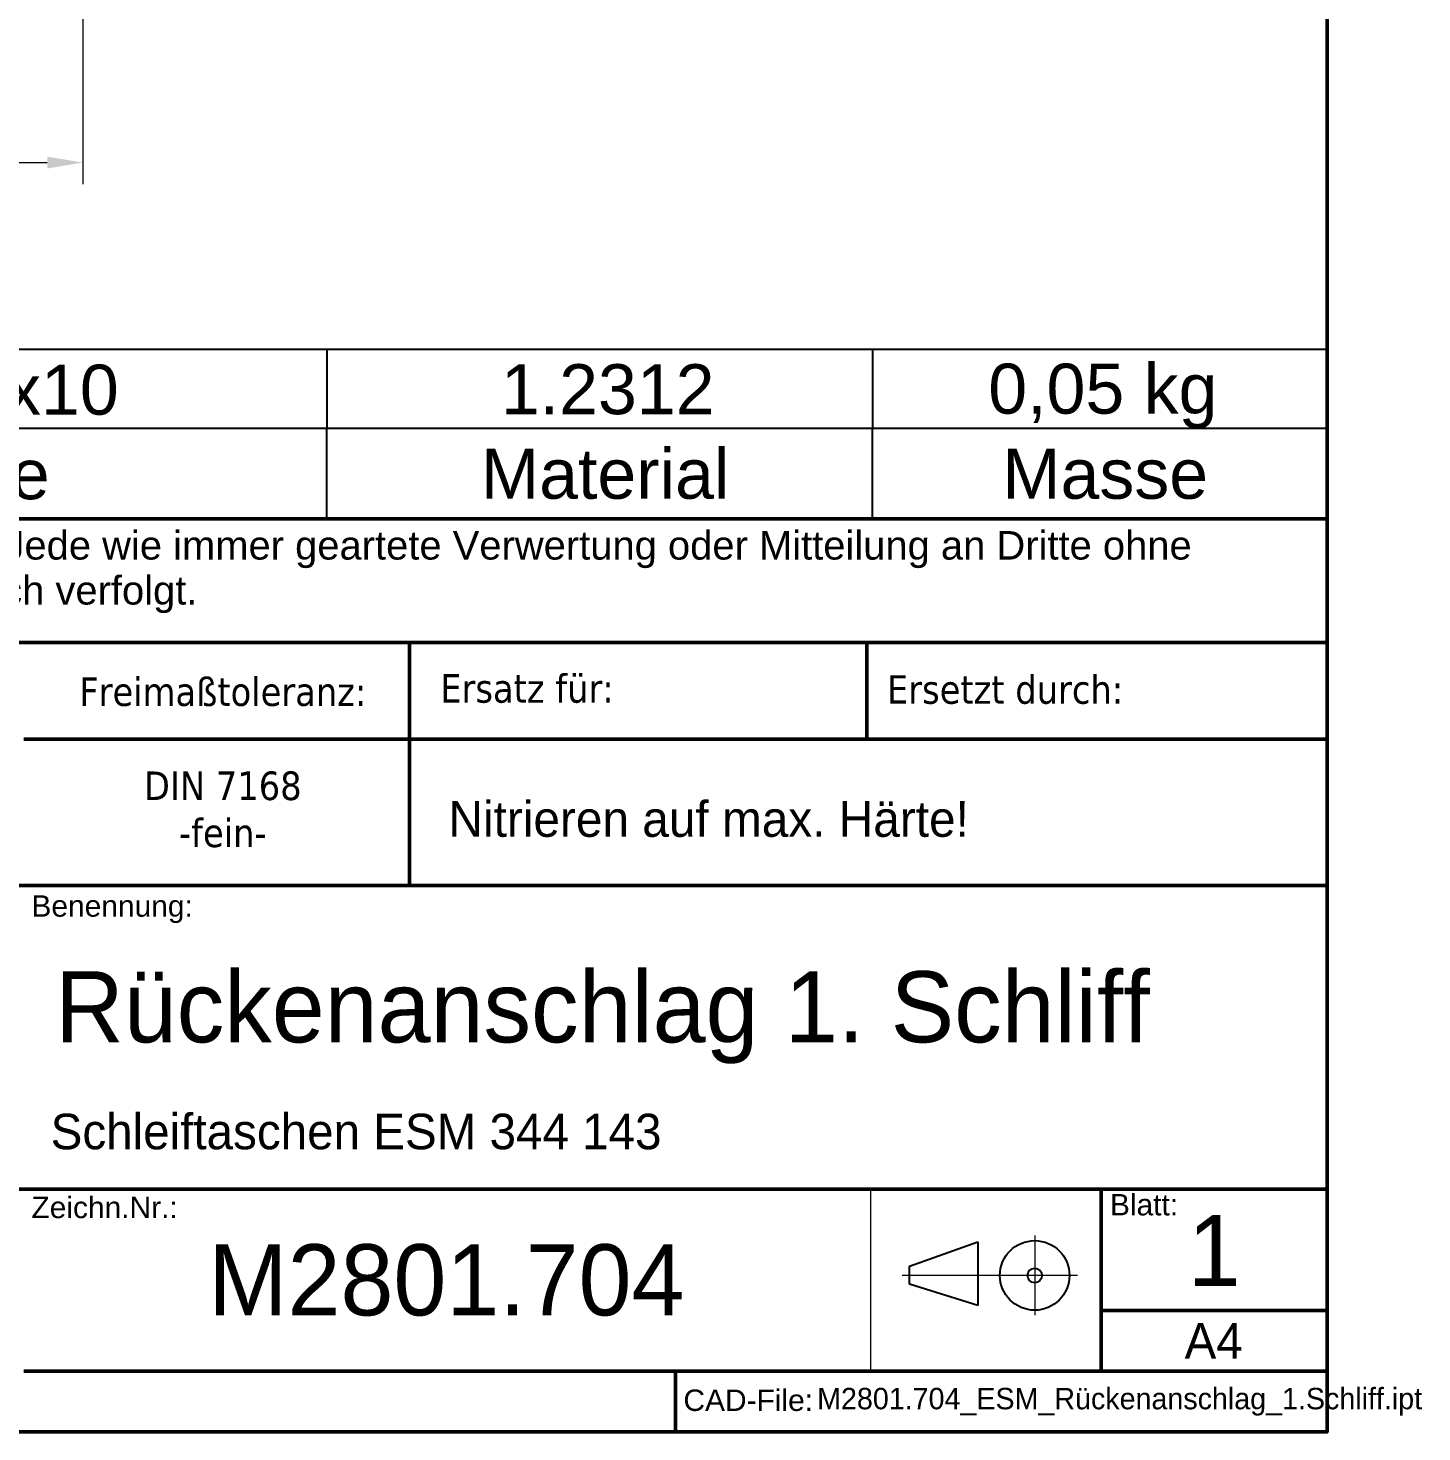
# Model space of a CAD drawing. Header units: millimetres. Extents: x 7 to 106, y 2 to 146.
# Drawn here: x 57.05 to 105.82, y 2.5 to 51.63 of the extents above; entities that cross this region are included whole.
import ezdxf
from ezdxf.enums import TextEntityAlignment as Align

# ---------------------------------------------------------------- set-up
doc = ezdxf.new("R2018")
doc.units = ezdxf.units.MM
doc.header["$LTSCALE"] = 0.5
for name, color, linetype, lineweight in [('Bemaßungen(Meine-DIN)', 7, 'Continuous', 25), ('Sichtbare Kanten(DIN)', 7, 'Continuous', 50), ('Skizziergeometrie(Meine-DIN)', 7, 'Continuous', 50), ('Symbole(Meine-DIN)', 7, 'Continuous', 25)]:
    doc.layers.add(name, color=color, linetype=linetype, lineweight=lineweight)
doc.styles.add('Aktuell-BSI', font='arial.ttf')
doc.styles.add('Aktuell-DIN-Meine-DIN', font='arial.ttf')
doc.styles.add('Aktuell-Meine-DIN', font='tahoma.ttf')
doc.styles.add('STANDARD-DIN~0', font='arial.ttf')
doc.styles.add('Textstil10', font='arial.ttf')
doc.styles.add('Textstil16', font='arial.ttf')
doc.styles.add('Textstil6', font='arial.ttf')
doc.styles.add('Textstil67', font='arial.ttf')
doc.styles.add('Textstil8', font='arial.ttf')
doc.styles.add('Textstil9', font='arial.ttf')
doc.dimstyles.new('Eigene-DIN-Meine-DIN', dxfattribs={"dimscale": 0.5, "dimtxt": 3.5, "dimasz": 2.5, "dimexe": 1.5, "dimexo": 0, "dimgap": 0.8, "dimtad": 1, "dimrnd": 1e-08, "dimtxsty": 'STANDARD-DIN~0', "dimcen": 0.09, "dimdle": 10, "dimclrd": 7, "dimclre": 7, "dimclrt": 250, "dimadec": 1, "dimazin": 2, "dimtfac": 0.714286, "dimtdec": 3, "dimtmove": 0, "dimatfit": 3, "dimfxl": 1, "dimtolj": 1, "dimtzin": 0, "dimlwd": 15, "dimlwe": 15, "dimarcsym": 0})

# ---------------------------------------------------------------- blocks, each defined once
blk = doc.blocks.new('Ränder Standardrahmen')
at = {"layer": 'Skizziergeometrie(Meine-DIN)', "flags": 128}
blk.add_lwpolyline([(15, 5), (15, 292), (205, 292), (205, 5), (15, 5)], dxfattribs=at)
blk = doc.blocks.new('Schriftfelder SFX-Schriftfeld')
at = {"layer": 'Sichtbare Kanten(DIN)'}
for p, q in [((290, 155.25), (100, 155.25)), ((290, 100), (290, 155.25)), ((198.8, 148.5), (290, 148.5)), ((100, 138.25), (290, 138.25)), ((154.6, 117), (290, 117)), ((274.2, 104.25), (274.2, 117)), ((274.2, 108.5), (290, 108.5)), ((198.8, 104.25), (290, 104.25)), ((244.4, 100), (244.4, 104.25)), ((100, 100), (290, 100))]:
    blk.add_line(p, q, dxfattribs=at)
at = {"layer": 'Skizziergeometrie(Meine-DIN)'}
for p, q in [((100, 163.91), (290, 163.91)), ((290, 163.91), (290, 155.25)), ((225.8, 155.25), (225.8, 138.25)), ((257.8, 148.5), (257.8, 155.25))]:
    blk.add_line(p, q, dxfattribs=at)
at = {"layer": 'Skizziergeometrie(Meine-DIN)', "linetype": 'Continuous', "lineweight": 18}
for p, q in [((258.075, 104.25), (258.075, 117)), ((269.538, 113.76), (269.538, 108.17)), ((272.525, 110.955), (260.275, 110.955))]:
    blk.add_line(p, q, dxfattribs=at)
at = {"layer": 'Skizziergeometrie(Meine-DIN)', "linetype": 'Continuous', "lineweight": 25}
for p, q in [((260.78, 111.6), (265.562, 113.296)), ((265.562, 113.296), (265.562, 108.856)), ((260.78, 110.349), (260.78, 111.6)), ((265.562, 108.856), (260.78, 110.349))]:
    blk.add_line(p, q, dxfattribs=at)
for radius in [2.434, 0.509]:
    blk.add_circle((269.538, 110.955), radius, dxfattribs=at)
at = {"layer": 'Symbole(Meine-DIN)', "color": 7, "char_height": 2}
for s, insert, width, attachment_point, line_spacing_factor, style in [('\\fArial|b0|i0;\\H2.0000;Diese Zeichnung ist geistiges Eigentum der Fa. Franz de Paul Schröckenfux. Jede wie immer geartete Verwertung oder Mitteilung an Dritte ohne unserer ausdrücklichen Zustimmung ist verboten und wird von uns strafrechtlich verfolgt.', (101.485, 163.062), 187.30144, 1, 0.944221, 'Aktuell-DIN-Meine-DIN'), ('\\fTahoma|b0|i0;\\H2.0000;Freimaßtoleranz:\\P\\fTahoma|b0|i0;\\H2.0000;\\P\\fTahoma|b0|i0;\\H2.0000;DIN 7168\\P\\fTahoma|b0|i0;\\H2.0000;-fein-', (212.725, 152.817), 20.57982, 2, 0.987884, 'Aktuell-Meine-DIN')]:
    blk.add_mtext(s, dxfattribs=dict(at, insert=insert, width=width, attachment_point=attachment_point, line_spacing_factor=line_spacing_factor, style=style))
at = {"layer": 'Symbole(Meine-DIN)', "color": 7, "char_height": 2, "width": 56.95593, "attachment_point": 1, "style": 'Aktuell-Meine-DIN'}
for s, insert in [('\\fTahoma|b0|i0;\\H2.0000;Ersatz für:', (227.941, 153.047)), ('\\fTahoma|b0|i0;\\H2.0000;Ersetzt durch:', (259.197, 152.971))]:
    blk.add_mtext(s, dxfattribs=dict(at, insert=insert))
at = {"layer": 'Symbole(Meine-DIN)', "color": 7, "char_height": 1.4986, "attachment_point": 1, "style": 'Aktuell-DIN-Meine-DIN'}
for s, insert in [('\\fArial|b0|i0;\\H1.4986;Benennung:', (199.336, 137.565)), ('\\fArial|b0|i0;\\H1.4986;Zeichn.Nr.:', (199.336, 116.465)), ('\\fArial|b0|i0;\\H1.4986;Blatt:', (274.803, 116.655)), ('\\fArial|b0|i0;\\H1.4986;CAD-File:', (244.958, 102.968))]:
    blk.add_mtext(s, dxfattribs=dict(at, insert=insert))
at = {"layer": 'Symbole(Meine-DIN)', "color": 7}
for tag, height, style, p in [('KOMMENTAR', 2.5, 'Textstil67', (228.518, 142.888)), ('BEZEICHNUNG', 4.978, 'Textstil9', (200.988, 129.008)), ('PROJEKT', 2.489, 'Textstil16', (200.68, 121.011)), ('DATEINAME', 1.499, 'Textstil6', (254.315, 102.109))]:
    blk.add_attdef(tag, text='', height=height, dxfattribs=dict(at, style=style)).set_placement(p, align=Align.MIDDLE_LEFT)
for tag, height, style, p in [('ERSTELLUNGSDATUM', 2.007, 'Textstil8', (172.833, 131.852)), ('AUTOR', 2.007, 'Textstil8', (189.692, 131.9)), ('KONTROLLDATUM', 2.007, 'Textstil8', (172.803, 127.621)), ('KONTROLLIERT_VON', 2.007, 'Textstil8', (189.716, 127.608)), ('GENEHM.DAT._KONSTR.', 2.007, 'Textstil8', (172.746, 123.374)), ('KONSTR._GEN._VON', 2.007, 'Textstil8', (189.66, 123.388)), ('Blattnummer', 4.978, 'Textstil9', (282.107, 112.696)), ('BAUTEILNUMMER', 4.978, 'Textstil9', (228.371, 110.61)), ('Blattgröße', 2.489, 'Textstil10', (282.06, 106.373))]:
    blk.add_attdef(tag, text='', height=height, dxfattribs=dict(at, style=style)).set_placement(p, align=Align.MIDDLE_CENTER)
at = {"layer": 'Symbole(Meine-DIN)', "color": 7, "style": 'Textstil6'}
for tag, p in [('Status_1', (103.134, 107.027)), ('Änderung_1', (108.154, 106.936)), ('Datum1', (134.337, 107.042)), ('Konstrukteur_1', (147.394, 107.042))]:
    blk.add_attdef(tag, text='', height=1.499, dxfattribs=at).set_placement(p, align=Align.TOP_LEFT)
blk = doc.blocks.new('*D27')
at = {"layer": 'Bemaßungen(Meine-DIN)', "color": 7, "linetype": 'Continuous', "lineweight": 15, "transparency": 16777216}
for p, q in [((41.292, 52.933), (41.292, 46.175)), ((58.969, 52.933), (58.969, 46.175)), ((42.542, 46.925), (57.719, 46.925))]:
    blk.add_line(p, q, dxfattribs=at)
at = {"layer": 'Bemaßungen(Meine-DIN)', "color": 7, "linetype": 'Continuous', "transparency": 16777216}
for points in [[(42.542, 47.133), (42.542, 46.717), (41.292, 46.925)], [(57.719, 47.133), (57.719, 46.717), (58.969, 46.925)]]:
    blk.add_solid(points, dxfattribs=at)
at = {"layer": 'Defpoints', "color": 0, "linetype": 'Continuous', "transparency": 16777216}
for p in [(41.292, 52.933), (58.969, 52.933), (58.969, 46.925)]:
    blk.add_point(p, dxfattribs=at)
at = {"layer": 'Bemaßungen(Meine-DIN)', "color": 250, "linetype": 'Continuous', "lineweight": 18, "true_color": 0x3f3f3f, "transparency": 16777216, "insert": (47.258, 49.428), "char_height": 1.75, "attachment_point": 1, "style": 'STANDARD-DIN~0'}
blk.add_mtext('\\A1;17,68', dxfattribs=at)
blk = doc.blocks.new('Bauteilliste')
at = {"layer": 'Symbole(Meine-DIN)'}
for p, q in [((205, 80.77), (58.647, 80.77)), ((58.647, 80.77), (58.647, 75.24)), ((77.749, 80.77), (77.749, 75.24)), ((135.012, 80.77), (135.012, 75.24)), ((173.187, 80.77), (173.187, 75.24)), ((205, 80.77), (205, 75.24)), ((205, 75.24), (58.647, 75.24)), ((58.647, 68.91), (58.647, 75.24)), ((77.749, 68.91), (77.749, 75.24)), ((135.012, 68.91), (135.012, 75.24)), ((173.187, 68.91), (173.187, 75.24)), ((205, 68.91), (205, 75.24)), ((205, 68.91), (58.647, 68.91))]:
    blk.add_line(p, q, dxfattribs=at)
at = {"layer": 'Symbole(Meine-DIN)', "char_height": 3.5, "attachment_point": 7, "style": 'Aktuell-BSI'}
for s, insert in [('12', (66.037, 76.248)), ('48x19,57x10', (92.446, 75.555)), ('1.2312', (147.182, 76.19)), ('0,05 kg', (181.289, 75.221)), ('Stk', (64.894, 70.236)), ('Abmaße', (97.136, 70.237)), ('Material', (145.788, 70.269)), ('Masse', (182.273, 70.269))]:
    blk.add_mtext(s, dxfattribs=dict(at, insert=insert))

msp = doc.modelspace()

# ---------------------------------------------------------------- block references
at = {"xscale": 0.5, "yscale": 0.5, "zscale": 0.5}
msp.add_blockref('Ränder Standardrahmen', (0, 0), dxfattribs=at)
ref = msp.add_blockref('Schriftfelder SFX-Schriftfeld', (-42.5, -47.5), dxfattribs=dict(xscale=0.5, yscale=0.5, zscale=0.5))
lines = msp.add_mtext('M2801.704', dxfattribs={"layer": 'Symbole(Meine-DIN)', "color": 7, "insert": (71.685, 7.805), "char_height": 2.4892, "width": 29.35174, "attachment_point": 5, "style": 'Textstil9'})
ref.add_attrib('BAUTEILNUMMER', '', (71.685, 7.805)).embed_mtext(lines)
lines = msp.add_mtext('Rückenanschlag 1. Schliff', dxfattribs={"layer": 'Symbole(Meine-DIN)', "color": 7, "insert": (57.994, 17.004), "char_height": 2.4892, "width": 43.5, "attachment_point": 4, "line_spacing_factor": 0.65, "style": 'Textstil9'})
ref.add_attrib('BEZEICHNUNG', '', (57.994, 17.004)).embed_mtext(lines)
lines = msp.add_mtext('1', dxfattribs={"layer": 'Symbole(Meine-DIN)', "color": 7, "insert": (98.553, 8.848), "char_height": 2.489, "width": 7.70266, "attachment_point": 5, "style": 'Textstil9'})
ref.add_attrib('Blattnummer', '', (98.553, 8.848)).embed_mtext(lines)
lines = msp.add_mtext('A4', dxfattribs={"layer": 'Symbole(Meine-DIN)', "color": 7, "insert": (98.53, 5.687), "char_height": 1.2446, "width": 7.66351, "attachment_point": 5, "style": 'Textstil10'})
ref.add_attrib('Blattgröße', '', (98.53, 5.687)).embed_mtext(lines)
lines = msp.add_mtext('M2801.704_ESM_Rückenanschlag_1.Schliff.ipt', dxfattribs={"layer": 'Symbole(Meine-DIN)', "color": 7, "insert": (84.657, 3.554), "char_height": 0.7493, "width": 17.81938, "attachment_point": 4, "style": 'Textstil6'})
ref.add_attrib('DATEINAME', '', (84.657, 3.554)).embed_mtext(lines)
lines = msp.add_mtext('Schleiftaschen ESM 344 143', dxfattribs={"layer": 'Symbole(Meine-DIN)', "color": 7, "insert": (57.84, 13.006), "char_height": 1.2446, "width": 43.65573, "attachment_point": 4, "style": 'Textstil16'})
ref.add_attrib('PROJEKT', '', (57.84, 13.006)).embed_mtext(lines)
lines = msp.add_mtext('Nitrieren auf max. Härte!', dxfattribs={"layer": 'Symbole(Meine-DIN)', "color": 7, "insert": (71.759, 23.944), "char_height": 1.25, "width": 43.62264, "attachment_point": 4, "style": 'Textstil67'})
ref.add_attrib('KOMMENTAR', '', (71.759, 23.944)).embed_mtext(lines)
at = {"layer": 'Symbole(Meine-DIN)', "xscale": 0.5, "yscale": 0.5, "zscale": 0.5}
msp.add_blockref('Bauteilliste', (0, 0), dxfattribs=at)

# ---------------------------------------------------------------- dimensions: what is measured, and where the dimension line sits
at = {"layer": 'Bemaßungen(Meine-DIN)', "color": 7, "linetype": 'Continuous', "lineweight": 18}
dim = msp.add_linear_dim(base=(58.969, 46.925), p1=(41.292, 52.933), p2=(58.969, 52.933), angle=180, dimstyle='Eigene-DIN-Meine-DIN', override={"dimgap": 0.8, "dimdec": 2, "dimtol": 0, "dimlim": 0, "dimtp": 0, "dimtm": 0, "dimtdec": 3, "dimtofl": 0, "dimatfit": 1}, dxfattribs=at)
dim.commit()
dim.dimension.update_dxf_attribs({"geometry": '*D27', "text_midpoint": (50.13, 46.925), "dimtype": 160})

doc.saveas('drawing.dxf')
